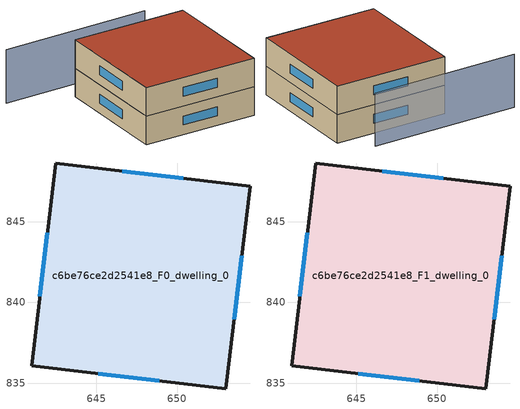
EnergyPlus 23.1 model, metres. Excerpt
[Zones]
c6be76ce2d2541e8_F0_dwelling_0
 floor ground (EU_floor_Construction): 654.5,847.17 653.01,834.66 640.99,836.09 642.48,848.61 z0
 wall outside (EU_wall_Construction): 642.48,848.61 640.99,836.09 653.01,834.66 654.5,847.17 642.48,848.61 z0:3
 window (EU_Window_Construction): 641.97,844.32 641.5,840.38 / 650.38,847.66 646.6,848.12 / 653.52,838.94 653.99,842.89 / 645.11,835.6 648.89,835.15 z1.03:1.97
c6be76ce2d2541e8_F1_dwelling_0
 floor to c6be76ce2d2541e8_F0_dwelling_0 (EU_floor_Construction): 654.5,847.17 653.01,834.66 640.99,836.09 642.48,848.61 z3
 wall outside (EU_wall_Construction): 642.48,848.61 640.99,836.09 653.01,834.66 654.5,847.17 642.48,848.61 z3:6
 window (EU_Window_Construction): 641.97,844.32 641.5,840.38 / 650.38,847.66 646.6,848.12 / 653.52,838.94 653.99,842.89 / 645.11,835.6 648.89,835.15 z4.03:4.97
 roof outside (EU_roof_Construction): 653.01,834.66 654.5,847.17 642.48,848.61 640.99,836.09 z6
shading: 652.14,850.02 636.47,851.64 z0:5.6
[Building]
EU S2 Campaign: North Axis=0; Terrain=City; Solar Distribution=FullExterior
[Site:Location]
Cape.Town.Intl.AP: Latitude=-33.965; Longitude=18.602; Time Zone=2; Elevation=46
[SizingPeriod:WeatherFileDays]
AnnualSizingPeriod: Begin Month=1; Begin Day of Month=1; End Month=12; End Day of Month=31; Day of Week for Start Day=Monday; Use Weather File Daylight Saving Period=No; Use Weather File Rain and Snow Indicators=No
[MATERIAL]
EU_InternalMass_Material: Roughness=MediumRough; Thickness=0.1; Conductivity=1; Density=1800; Specific Heat=900; Thermal Absorptance=0.9; Solar Absorptance=0.7; Visible Absorptance=0.7
[MATERIAL:NOMASS] Roughness=MediumRough; Thermal Absorptance=0.9; Solar Absorptance=0.7; Visible Absorptance=0.7
Name | Thermal Resistance
EU_wall_NoMass | 0.493876
EU_roof_NoMass | 0.449382
EU_floor_NoMass | 1.25
[WINDOWMATERIAL:SIMPLEGLAZINGSYSTEM]
EU_Window_SimpleGlazing: UFactor=4.4; Solar Heat Gain Coefficient=0.85; Visible Transmittance=0.85
[CONSTRUCTION]
EU_wall_Construction: EU_wall_NoMass
EU_roof_Construction: EU_roof_NoMass
EU_floor_Construction: EU_floor_NoMass
EU_Window_Construction: EU_Window_SimpleGlazing
EU_InternalMass_Construction: EU_InternalMass_Material
[ZONE] Type=1; Multiplier=1; Ceiling Height=autocalculate; Volume=457.504; Floor Area=autocalculate; Part of Total Floor Area=Yes
c6be76ce2d2541e8_F0_dwelling_0; c6be76ce2d2541e8_F1_dwelling_0
[INTERNALMASS] Construction=EU_InternalMass_Construction; Surface Area=152.501
Name | Zone or ZoneList
c6be76ce2d2541e8_F0_dwelling_0_EU_InternalMass | c6be76ce2d2541e8_F0_dwelling_0
c6be76ce2d2541e8_F1_dwelling_0_EU_InternalMass | c6be76ce2d2541e8_F1_dwelling_0
[OTHEREQUIPMENT] Fuel Type=Electricity; Design Level Calculation Method=Watts/Area; Power per Zone Floor Area=1; Fraction Latent=0; Fraction Radiant=0; Fraction Lost=0; Carbon Dioxide Generation Rate=0; EndUse Subcategory=EU_Step8_InternalGains
Name | Zone or ZoneList or Space or SpaceList | Schedule
EU_Step8_InternalGain_c6be76ce2d2541e8_F0_dwelling_0_f000 | c6be76ce2d2541e8_F0_dwelling_0 | EU_Step8_GainSchedule_c6be76ce2d2541e8_F0_dwelling_0_f000
EU_Step8_InternalGain_c6be76ce2d2541e8_F1_dwelling_0_f000 | c6be76ce2d2541e8_F1_dwelling_0 | EU_Step8_GainSchedule_c6be76ce2d2541e8_F1_dwelling_0_f000
[ZONEVENTILATION:DESIGNFLOWRATE] Schedule=EU_AlwaysOn; Design Flow Rate Calculation Method=AirChanges/Hour; Air Changes per Hour=0.64; Ventilation Type=Natural; Fan Pressure Rise=0; Fan Total Efficiency=1; Constant Term Coefficient=1; Temperature Term Coefficient=0; Velocity Term Coefficient=0; Velocity Squared Term Coefficient=0; Minimum Indoor Temperature=-100; Maximum Indoor Temperature=100; Delta Temperature=-100; Minimum Outdoor Temperature=-100; Maximum Outdoor Temperature=100; Maximum Wind Speed=40
Name | Zone or ZoneList or Space or SpaceList
EU_ConstantAir_c6be76ce2d2541e8_F0_dwelling_0 | c6be76ce2d2541e8_F0_dwelling_0
EU_ConstantAir_c6be76ce2d2541e8_F1_dwelling_0 | c6be76ce2d2541e8_F1_dwelling_0
[HVACTEMPLATE:THERMOSTAT] Constant Heating Setpoint=20; Constant Cooling Setpoint=50
EU_HeatOnly_c6be76ce2d2541e8_F0_dwelling_0; EU_HeatOnly_c6be76ce2d2541e8_F1_dwelling_0
[HVACTEMPLATE:ZONE:IDEALLOADSAIRSYSTEM] System Availability Schedule=EU_AlwaysOn; Maximum Heating Supply Air Temperature=50; Minimum Cooling Supply Air Temperature=13; Maximum Heating Supply Air Humidity Ratio=0.0156; Minimum Cooling Supply Air Humidity Ratio=0.0077; Heating Limit=NoLimit; Cooling Limit=NoLimit; Heating Availability Schedule=EU_AlwaysOn; Cooling Availability Schedule=EU_CoolingOff; Dehumidification Control Type=ConstantSensibleHeatRatio; Cooling Sensible Heat Ratio=0.7; Dehumidification Setpoint=60; Humidification Control Type=None; Humidification Setpoint=30; Outdoor Air Method=None; Outdoor Air Flow Rate per Person=0.00944; Outdoor Air Flow Rate per Zone Floor Area=0; Outdoor Air Flow Rate per Zone=0; Demand Controlled Ventilation Type=None; Outdoor Air Economizer Type=NoEconomizer; Heat Recovery Type=None; Sensible Heat Recovery Effectiveness=0.7; Latent Heat Recovery Effectiveness=0.65
Name | Template Thermostat
c6be76ce2d2541e8_F0_dwelling_0 | EU_HeatOnly_c6be76ce2d2541e8_F0_dwelling_0
c6be76ce2d2541e8_F1_dwelling_0 | EU_HeatOnly_c6be76ce2d2541e8_F1_dwelling_0
[SIZING:ZONE] Zone Cooling Design Supply Air Temperature Input Method=SupplyAirTemperature; Zone Cooling Design Supply Air Temperature=13; Zone Heating Design Supply Air Temperature Input Method=SupplyAirTemperature; Zone Heating Design Supply Air Temperature=50; Zone Cooling Design Supply Air Humidity Ratio=0.008; Zone Heating Design Supply Air Humidity Ratio=0.008; Cooling Design Air Flow Method=DesignDay; Cooling Design Air Flow Rate=0; Cooling Minimum Air Flow per Zone Floor Area=0.000762; Cooling Minimum Air Flow=0; Cooling Minimum Air Flow Fraction=0.2; Heating Design Air Flow Method=DesignDay; Heating Design Air Flow Rate=0; Heating Maximum Air Flow per Zone Floor Area=0.002032; Heating Maximum Air Flow=0.141576; Heating Maximum Air Flow Fraction=0.3; Account for Dedicated Outdoor Air System=No; Dedicated Outdoor Air System Control Strategy=NeutralSupplyAir; Dedicated Outdoor Air Low Setpoint Temperature for Design=autosize; Dedicated Outdoor Air High Setpoint Temperature for Design=autosize; Zone Load Sizing Method=Sensible Load Only No Latent Load; Zone Latent Cooling Design Supply Air Humidity Ratio Input Method=HumidityRatioDifference; Zone Cooling Design Supply Air Humidity Ratio Difference=0.005; Zone Latent Heating Design Supply Air Humidity Ratio Input Method=HumidityRatioDifference; Zone Humidification Design Supply Air Humidity Ratio Difference=0.005
c6be76ce2d2541e8_F0_dwelling_0; c6be76ce2d2541e8_F1_dwelling_0
[SCHEDULE:CONSTANT]
Name | Hourly Value
EU_AlwaysOn | 1
EU_CoolingOff | 0
[SCHEDULE:FILE] Column Number=1; Rows to Skip at Top=0; Number of Hours of Data=8760; Column Separator=Comma; Interpolate to Timestep=No; Minutes per Item=60; Adjust Schedule for Daylight Savings=Yes
Name | File
EU_Step8_GainSchedule_c6be76ce2d2541e8_F0_dwelling_0_f000 | ../../schedules/c6be76ce2d2541e8/c6be76ce2d2541e8_F0_dwelling_0_f000_gain.csv
EU_Step8_GainSchedule_c6be76ce2d2541e8_F1_dwelling_0_f000 | ../../schedules/c6be76ce2d2541e8/c6be76ce2d2541e8_F1_dwelling_0_f000_gain.csv
